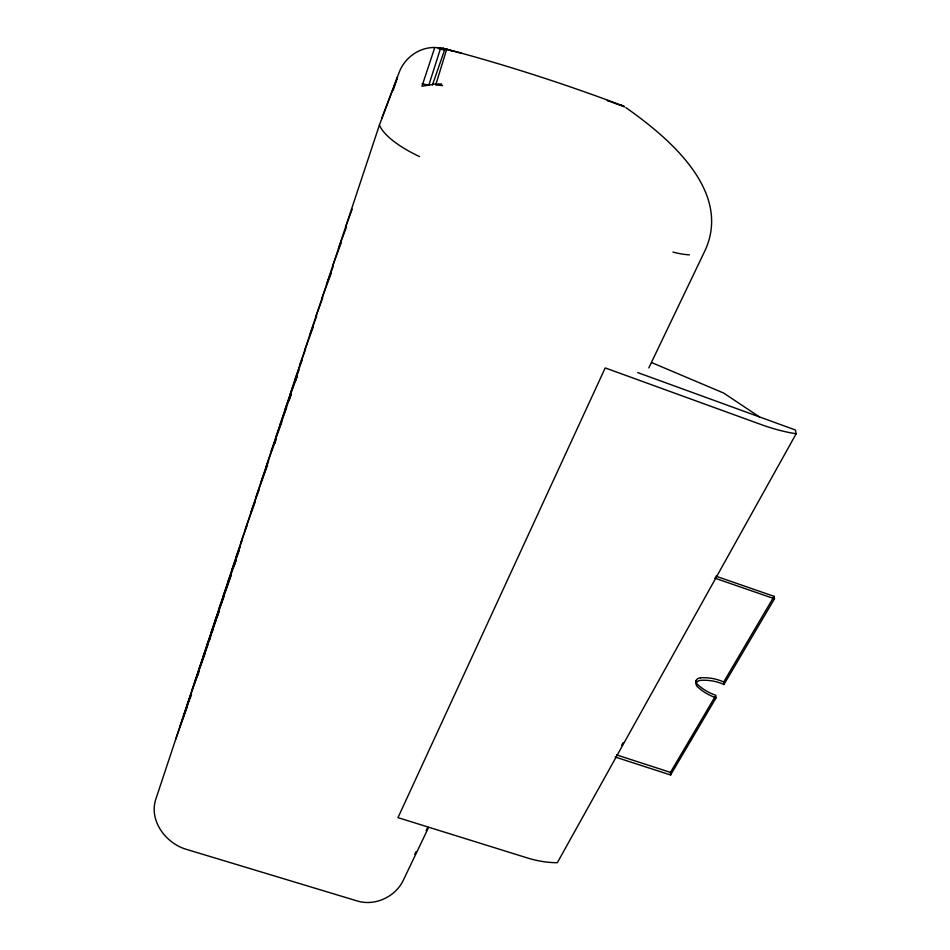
<?xml version="1.0" encoding="UTF-8"?>
<svg xmlns="http://www.w3.org/2000/svg" width="950" height="950" viewBox="0 0 950 950"><rect width="100%" height="100%" fill="white"/><g stroke="black" fill="none" stroke-linecap="round" stroke-linejoin="round"><path stroke-width="1.43" d="M446.298 50.576L435.718 84.989L442.605 85.559M446.714 49.21L452.734 51.229M428.806 85.215L440.705 47.916M444.826 50.16L438.104 48.355L440.349 47.892L434.767 47.5L421.966 86.236L435.171 84.028L441.702 83.98M190.214 698.214L191.544 694.224M197.861 675.212L199.156 671.306M209.226 640.989L210.461 637.272M212.099 632.308L213.382 628.472M216.802 618.165L219.023 611.467M228.154 583.977L231.313 574.465L218.702 609.603M233.914 566.628L236.075 560.156L223.072 596.422M274.788 443.567L276.106 439.624M289.014 400.722L291.282 393.894L279.787 425.446M295.699 380.594L297.017 376.616L285.178 409.177M393.181 90.238L397.397 77.567L379.454 124.913L155.361 800.601C149.411 821.857 166.618 843.909 186.853 849.49L356.689 900.802C374.834 906.668 395.924 896.788 403.655 879.498L428.616 827.403M432.44 85.013L444.849 49.21L442.747 48.141C503.987 64.279 564.336 83.742 623.58 106.091L624.293 106.649L620.682 104.868M175.691 739.266L186.901 707.738M206.672 645.869L218.939 611.539M203.074 656.735L216.362 619.495M198.752 669.75L211.612 633.697M195.415 679.808L207.812 645.014M191.924 690.329L204.868 654.004M187.388 704.009L197.992 674.215M183.445 715.896L191.188 694.141M179.728 727.118L190.404 697.086M232.18 568.967L240.089 546.939M227.703 582.481L239.127 550.608M214.581 622.024L227.703 585.331M210.698 633.721L223.891 596.837M251.073 512.003L259.089 489.772M245.326 529.316L255.039 502.348M240.896 542.688L247.249 525.029M236.099 557.151L242.487 539.362M271.261 451.143L281.877 421.848M265.608 468.196L274.906 442.474M260.692 482.98L268.601 461.13M256.072 496.921L267.508 465.251M289.691 395.556L298.989 370.037M275.607 438.021L286.651 407.586M304.808 350.004L313.239 326.978M299.618 365.631L305.639 349.184M294.749 380.321L302.337 359.527M321.801 298.751L331.301 272.959M316.136 315.816L322.727 297.908M310.306 333.414L316.683 316.029M332.832 265.478L341.513 242.013M326.753 283.812L333.189 266.392M345.776 226.48L352.201 209.214M338.473 248.496L346.524 226.777M381.579 118.774L399.38 71.808C404.997 57.57 419.306 47.227 434.767 47.5M615.161 757.008L670.593 774.986L716.074 697.834A54.435 42.56 -4.5 0 1 697.288 686.565A4.857 3.776 -2.6 0 1 696.255 683.323L696.338 680.188A4.857 3.776 -2.7 0 1 700.554 677.778M696.255 683.323L696.35 680.153M414.782 854.311L416.041 851.687M426.111 830.656L427.369 828.032M648.814 367.887L705.137 250.337C732.165 190.986 668.729 137.762 625.836 107.587M621.656 745.334L623.093 742.746M796.148 433.758L557.329 862.707A83.422 54.233 28.9 0 1 526.965 857.826L397.979 817.641L605.209 367.923L760.665 424.389A101.65 40.042 26.6 0 0 796.148 433.758L795.399 429.994L637.699 372.59M670.593 774.986L670.474 772.398L715.113 696.576M696.528 682.658A4.857 3.764 -2.6 0 1 700.72 680.319A39.318 30.151 -2.4 0 1 723.924 684.523L723.686 682.005L774.119 596.351L715.849 576.175M723.924 684.523L774.476 598.773L774.119 596.351M622.606 106.21L623.627 106.115M461.332 53.141L440.491 47.856M616.538 754.882L670.474 772.398M714.685 578.099L774.476 598.773M622.333 105.961L624.387 106.732M621.324 105.735L607.252 100.474L609.342 101.116M651.771 362.639L723.698 393.074L759.454 416.907M716.074 697.834L715.849 695.317A54.316 42.512 -4.5 0 1 697.11 684.059A4.857 3.776 -2.7 0 1 696.077 680.818M422.121 83.636A1022.924 539.208 26.3 0 1 427.607 85.049M419.556 156.572A62.522 21.589 21.5 0 1 379.371 124.901M689.451 254.838A51.87 17.896 24.4 0 1 672.932 252.083M700.542 677.801A39.235 30.127 -2.4 0 1 723.686 682.005"/></g></svg>
